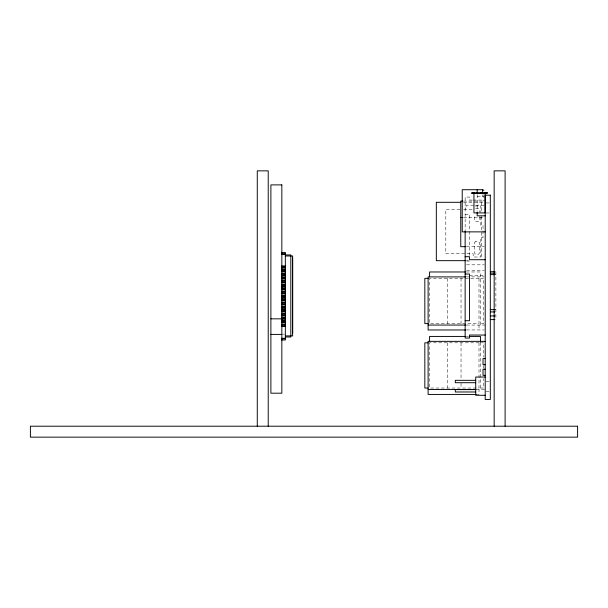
<?xml version="1.0" encoding="UTF-8"?>
<svg xmlns="http://www.w3.org/2000/svg" width="608" height="608" viewBox="0 0 608 608"><rect width="100%" height="100%" fill="white"/><g stroke="black" fill="none" stroke-linecap="round" stroke-linejoin="round"><path stroke-width="0.46" stroke-dasharray="3.04 2.28" d="M477.181 196.49L484.31 196.49M472.287 200.07L469.52 200.07L469.52 197.06L465.143 197.06L465.143 230.652M473.206 200.07L484.28 200.07M463.501 201.088L484.264 201.088M463.585 202.297L485.207 202.297M486.058 202.935L490.314 202.935M484.272 205.177L466.541 205.177L466.541 208.004L465.143 208.004M474.871 205.945L480.829 205.945L480.829 212.39M475.593 208.628L478.397 208.628L479.606 210.087L479.606 211.926M459.96 209.228L445.808 209.228L445.808 253.734L473.168 253.734L473.168 257.017L480.829 257.017L480.829 237.682L483.018 237.682L483.018 225.279L480.829 225.279L480.829 216.995M463.729 209.228L473.168 209.228M486.058 212.967L490.314 212.967M465.143 214.388L469.52 214.388L469.52 255.474M463.585 217.504L484.264 217.504M466.404 246.688L484.264 246.688M466.404 260.665L468.365 260.665M466.891 261.083L469.52 261.083M466.541 264.822L484.272 264.822M466.541 270.294L484.272 270.294M466.328 271.974L480.464 271.974L480.464 325.052M494.79 274.634L495.885 274.634M469.52 275.401L484.28 275.401M466.328 276.898L484.264 276.898M480.464 278.358L483.748 278.358L483.748 323.593L480.464 323.593M494.79 309.654L495.885 309.654M466.488 325.052L485.207 325.052M466.541 329.939L484.272 329.939M282.598 334.134L284.422 334.134M466.328 336.429L468.213 336.429M480.464 342.813L483.748 342.813L483.748 356.949M486.058 381.687L490.314 381.687M480.464 388.048L483.748 388.048L483.748 378.624M476.178 389.508L485.207 389.508M486.058 391.719L490.314 391.719M476.178 394.432L479.005 394.432L479.005 389.508M495.885 271.715L495.885 319.58M483.93 194.704L483.93 201.088M483.748 365.431L483.748 368.258M482.653 194.796L482.653 196.49M481.559 202.297L481.559 211.713M481.559 216.418L481.559 258.78M480.464 342.296L480.464 389.508M479.606 216.524L479.606 220.21L478.397 221.669L475.593 221.669L474.384 220.21L474.384 214.685M479.005 325.052L479.005 329.977M477.181 194.796L477.181 211.227M461.039 278.358L461.039 323.593M461.039 342.813L461.039 379.567M461.039 383.336L461.039 388.048M447.541 278.358L447.541 323.593M447.541 342.813L447.541 388.048M475.593 241.33L474.384 242.79L474.384 252.875L475.593 254.334L478.397 254.334L479.606 252.875L479.606 242.79L478.397 241.33L475.593 241.33M479.005 278.358L429.575 278.358L429.575 323.593L479.005 323.593L479.005 278.358M479.005 342.813L429.575 342.813L429.575 388.048L479.005 388.048L479.005 342.813"/><path stroke-width="0.91" d="M482.463 190.144L483.93 190.144M462.642 201.088L460.765 201.088L460.765 246.688L465.462 246.688M460.826 202.297L436.324 202.297L436.324 260.665L465.538 260.665M485.207 215.825L477.181 215.825L477.181 212.146M460.765 217.504L462.642 217.504M485.207 231.876L462.224 231.876L462.224 189.711L482.653 189.711L482.653 193.101M281.686 252.434L285.334 252.434L285.334 339.986L281.686 339.986M281.686 253.726L285.334 253.726M281.686 254.387L285.334 254.387M285.334 254.927L290.806 254.927L290.806 337.007L285.334 337.007M285.334 255.998L292.63 255.998L292.63 335.89L285.334 335.89M465.143 256.705L469.52 256.705L469.52 259.715L485.207 259.715M292.63 257.83L292.63 333.344M281.686 265.977L285.334 265.977M281.686 266.471L285.334 266.471M281.686 267.566L285.334 267.566M281.686 268.075L285.334 268.075M281.686 269.625L285.334 269.625M281.686 270.119L285.334 270.119M281.686 271.214L285.334 271.214M281.686 271.723L285.334 271.723M490.299 271.715L494.95 271.715M465.386 271.974L429.575 271.974L429.575 276.898M490.299 273.174L494.79 273.174M281.686 273.273L285.334 273.273M281.686 273.767L285.334 273.767M465.143 274.033L469.52 274.033L469.52 320.728L465.143 320.728M490.299 274.634L494.79 274.634M281.686 274.862L285.334 274.862M281.686 275.371L285.334 275.371M281.686 276.921L285.334 276.921M465.546 276.898L428.116 276.898L428.116 329.977L465.812 329.977M281.686 277.415L285.334 277.415M428.116 278.358L424.832 278.358L424.832 323.593L428.116 323.593M281.686 278.51L285.334 278.51M281.686 279.019L285.334 279.019M281.686 280.569L285.334 280.569M281.686 281.063L285.334 281.063M281.686 282.158L285.334 282.158M281.686 282.667L285.334 282.667M281.686 284.217L285.334 284.217M281.686 284.711L285.334 284.711M281.686 285.806L285.334 285.806M281.686 286.315L285.334 286.315M281.686 287.865L285.334 287.865M281.686 288.359L285.334 288.359M281.686 289.454L285.334 289.454M281.686 289.963L285.334 289.963M281.686 291.513L285.334 291.513M281.686 292.007L285.334 292.007M281.686 293.102L285.334 293.102M281.686 293.611L285.334 293.611M281.686 295.161L285.334 295.161M281.686 295.655L285.334 295.655M281.686 296.75L285.334 296.75M281.686 297.259L285.334 297.259M281.686 298.809L285.334 298.809M281.686 299.303L285.334 299.303M281.686 300.398L285.334 300.398M281.686 300.907L285.334 300.907M281.686 302.457L285.334 302.457M281.686 302.951L285.334 302.951M281.686 304.046L285.334 304.046M281.686 304.555L285.334 304.555M281.686 306.105L285.334 306.105M281.686 306.599L285.334 306.599M281.686 307.694L285.334 307.694M281.686 308.203L285.334 308.203M490.299 309.654L494.79 309.654M281.686 309.753L285.334 309.753M281.686 310.247L285.334 310.247M281.686 311.342L285.334 311.342M281.686 311.851L285.334 311.851M490.299 311.927L494.79 311.927M281.686 313.401L285.334 313.401M281.686 313.895L285.334 313.895M281.686 314.99L285.334 314.99M281.686 315.499L285.334 315.499M490.299 315.932L494.95 315.932M281.686 317.049L285.334 317.049M281.686 317.543L285.334 317.543M281.686 318.638L285.334 318.638M270.894 318.843L281.838 318.843M281.686 319.147L285.334 319.147M490.299 319.58L494.95 319.58M281.686 320.697L285.334 320.697M281.686 321.191L285.334 321.191M281.686 322.286L285.334 322.286M281.686 322.795L285.334 322.795M281.686 324.345L285.334 324.345M281.686 324.839L285.334 324.839M428.116 325.052L465.812 325.052M281.686 325.934L285.334 325.934M281.686 326.443L285.334 326.443M270.894 334.408L281.838 334.408M485.207 335.046L469.52 335.046L469.52 338.056L465.143 338.056L465.143 231.2M465.386 336.429L429.575 336.429L429.575 341.354M469.156 336.429L480.464 336.429L480.464 341.354M281.686 338.306L285.334 338.306M281.686 338.747L285.334 338.747M485.207 341.354L428.116 341.354L428.116 394.432L476.178 394.432M428.116 342.813L424.832 342.813L424.832 388.048L428.116 388.048M485.207 358.553L483.018 358.553L483.018 364.678L485.207 364.678M485.207 369.238L483.018 369.238L483.018 375.364L485.207 375.364M485.207 377.036L475.722 377.036L475.722 395.276L485.207 395.276M475.722 380.334L455.293 380.334L455.293 382.706L475.722 382.706M428.116 389.508L475.844 389.508M475.722 389.606L455.293 389.606L455.293 391.978L475.722 391.978M505.104 426.208L505.104 170.848L494.16 170.848L494.16 426.208M485.769 192.698L485.769 193.542M485.655 192.698L485.655 193.542M485.078 192.698L485.078 212.906L473.951 212.906L473.951 192.698M481.224 192.698L481.224 193.542M480.373 192.698L480.373 193.542M477.599 192.698L477.599 193.542M477.181 189.711L477.181 193.101M476.626 192.698L476.626 193.542M473.07 192.698L473.146 193.542M268.219 426.208L268.219 170.848L257.275 170.848L257.275 426.208M281.838 184.893L270.894 184.893L270.894 393.194L281.838 393.194L281.838 184.893M487.266 192.698L471.618 192.698L471.618 193.542L487.266 193.542L487.266 192.698M490.314 195.183L485.207 195.183L485.207 399.471L490.314 399.471L490.314 195.183M577.6 426.208L30.4 426.208L30.4 437.152L577.6 437.152L577.6 426.208"/></g></svg>
